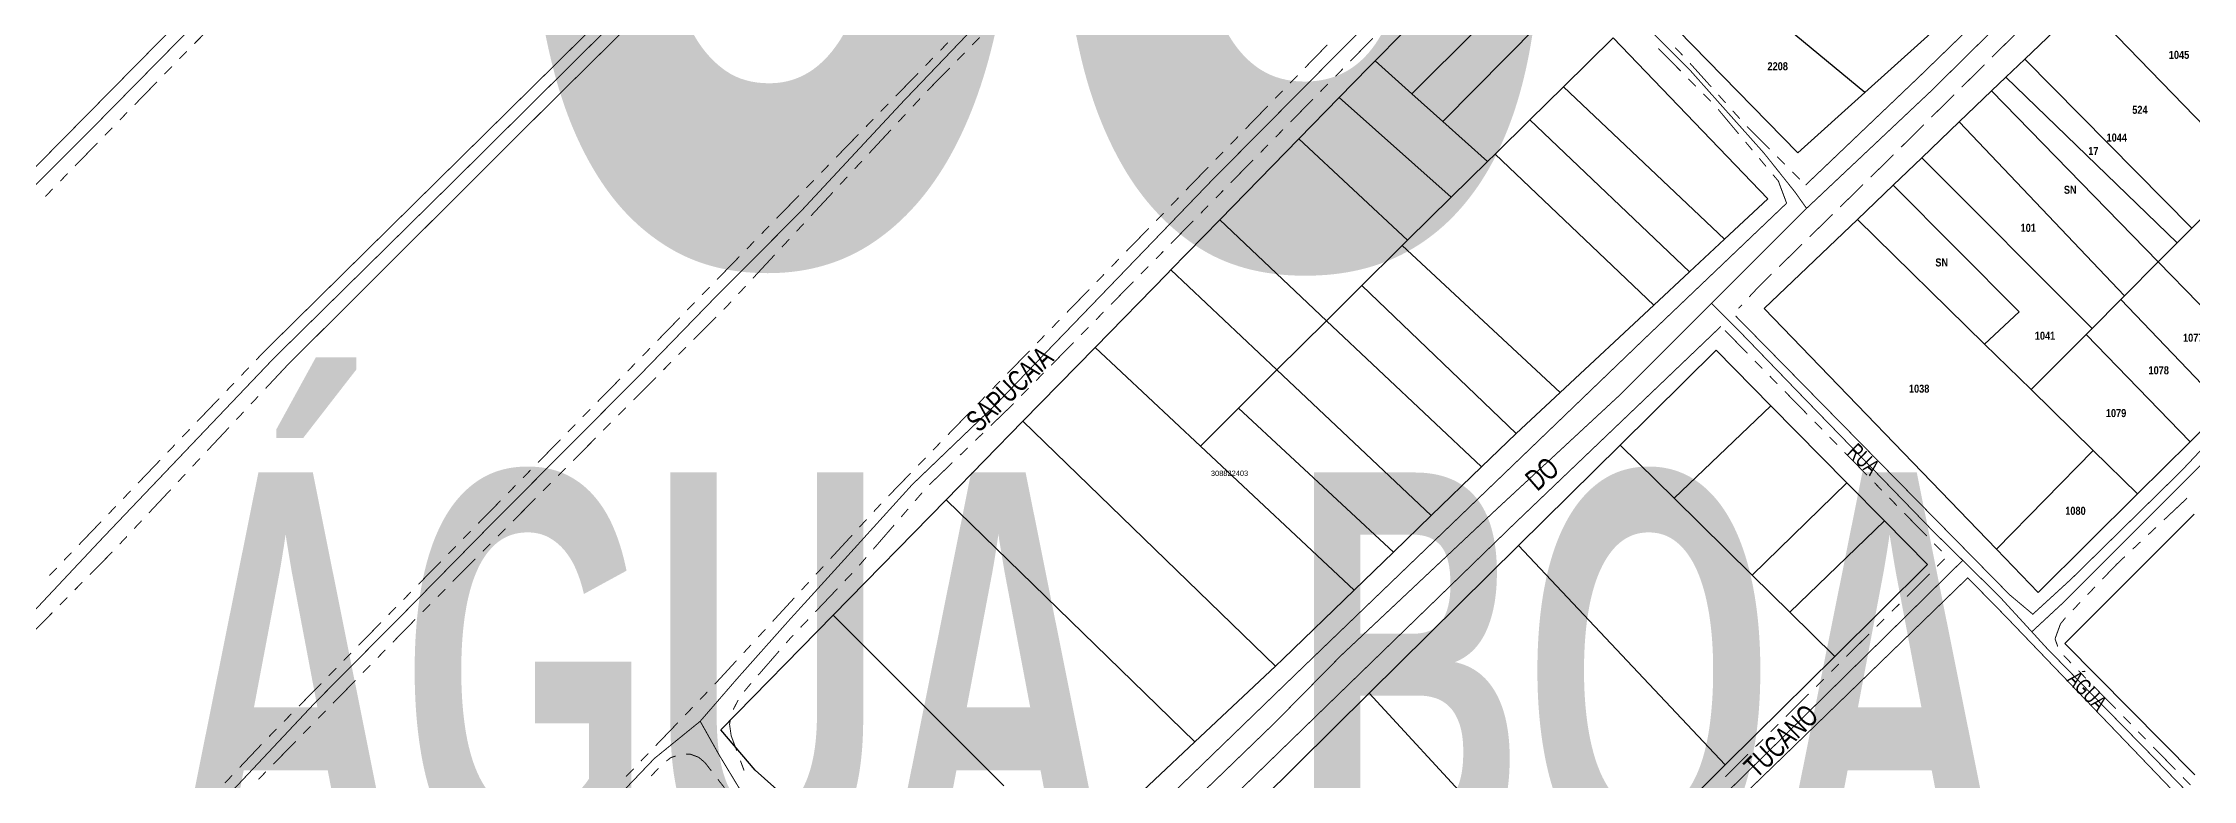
# Model space of a CAD drawing. Extents: x 204296 to 206006, y 4860262 to 4862155.
# Drawn here: x 205033.9 to 205436.9, y 4860755.4 to 4860893.6 of the extents above; entities that cross this region are included whole.
import ezdxf
from ezdxf.enums import TextEntityAlignment as Align

# ---------------------------------------------------------------- set-up
doc = ezdxf.new("R2010")
doc.units = 0
doc.header["$LTSCALE"] = 1.5
doc.header["$MEASUREMENT"] = 0
doc.linetypes.add('TRACO_25', pattern=[8, 3, -1, 1, -1, 1, -1])
for name, color, linetype in [('CD-MALHA-LOTES', 40, 'CONTINUOUS'), ('CD_TXT_QUADRA', 7, 'CONTINUOUS'), ('LM-TXT-LSF', 7, 'CONTINUOUS'), ('RU-QUADRAS', 6, 'CONTINUOUS'), ('SV-EIXO-RUA-N-PAV', 6, 'CONTINUOUS'), ('SV-EIXO-RUA-PAV', 20, 'CONTINUOUS'), ('SV-RUA-NAO-PAV-S-GUIA-C-GUIA', 7, 'CONTINUOUS'), ('SV-RUA-PAVIM-S-GUIA-C-GUIA', 7, 'CONTINUOUS'), ('SV-TXT-RUA-N-PAV-S-GUIA-C-GUIA', 7, 'CONTINUOUS'), ('SV-TXT-RUA-PAV-S-GUIA-C-GUIA', 7, 'CONTINUOUS'), ('Th_NmrPot', 1, 'CONTINUOUS')]:
    doc.layers.add(name, color=color, linetype=linetype)
doc.styles.add('ARIAL', font='ARIAL.TTF')
doc.styles.add('MONOTXT', font='ARIAL.TTF', dxfattribs={"height": 0.2})
doc.styles.get("Standard").update_dxf_attribs({"font": 'swisscbo.ttf'})

msp = doc.modelspace()

# ---------------------------------------------------------------- linework, layer by layer
at = {"layer": 'CD-MALHA-LOTES', "linetype": 'Continuous'}
for p, q in [((205375.37, 4860884.28), (205347.01, 4860907.82)), ((205416.5, 4860901.21), (205405.38, 4860890.57)), ((205447.24, 4860869.44), (205416.5, 4860901.21)), ((205337.46, 4860898.92), (205362.82, 4860873)), ((205375.37, 4860884.28), (205391.46, 4860898.74)), ((205405.38, 4860890.57), (205401.82, 4860887.16)), ((205436.7, 4860858.86), (205405.38, 4860890.57)), ((205362.82, 4860873), (205375.37, 4860884.28)), ((205399.15, 4860884.6), (205393.09, 4860878.8)), ((205401.82, 4860887.16), (205399.15, 4860884.6)), ((205430.39, 4860852.53), (205399.15, 4860884.6)), ((205433.95, 4860856.1), (205401.82, 4860887.16)), ((205393.09, 4860878.8), (205386.06, 4860872.08)), ((205393.09, 4860878.8), (205424.07, 4860846.2)), ((205386.06, 4860872.08), (205380.66, 4860866.91)), ((205417.97, 4860840.07), (205386.06, 4860872.08)), ((205447.24, 4860869.44), (205436.7, 4860858.86)), ((205380.66, 4860866.91), (205373.98, 4860860.52)), ((205404.31, 4860843.19), (205380.66, 4860866.91)), ((205373.98, 4860860.52), (205356.54, 4860843.83)), ((205397.84, 4860837.13), (205373.98, 4860860.52)), ((205433.95, 4860856.1), (205430.39, 4860852.53)), ((205436.7, 4860858.86), (205433.95, 4860856.1)), ((205430.39, 4860852.53), (205424.07, 4860846.2)), ((205450.07, 4860832.33), (205430.39, 4860852.53)), ((205356.54, 4860843.83), (205400.04, 4860798.67)), ((205423.38, 4860845.51), (205417.97, 4860840.07)), ((205424.07, 4860846.2), (205423.38, 4860845.51)), ((205442.81, 4860825.15), (205423.38, 4860845.51)), ((205397.84, 4860837.13), (205404.31, 4860843.19)), ((205416.84, 4860838.94), (205417.97, 4860840.07)), ((205406.53, 4860828.6), (205397.84, 4860837.13)), ((205406.53, 4860828.6), (205416.84, 4860838.94)), ((205436.37, 4860818.78), (205416.84, 4860838.94)), ((205418.2, 4860817.16), (205406.53, 4860828.6)), ((205436.37, 4860818.78), (205442.81, 4860825.15)), ((205400.04, 4860798.67), (205418.2, 4860817.16)), ((205426.5, 4860809.02), (205418.2, 4860817.16)), ((205426.5, 4860809.02), (205436.37, 4860818.78)), ((205407.85, 4860790.57), (205426.5, 4860809.02)), ((205437.08, 4860805.23), (205412.89, 4860780.97)), ((205400.04, 4860798.67), (205407.85, 4860790.57)), ((205412.89, 4860780.97), (205437.21, 4860756.38))]:
    msp.add_line(p, q, dxfattribs=at)
at = {"layer": 'CD-MALHA-LOTES'}
for points in [[(205283.6, 4860890.26), (205308.25, 4860915.34), (205314.88, 4860908.44)], [(205314.88, 4860908.44), (205290.5, 4860884.06)], [(205320.11, 4860902.99), (205296.31, 4860878.84)], [(205328.24, 4860894.54), (205318.91, 4860885.36)], [(205328.24, 4860894.54), (205357.22, 4860864.38), (205349.08, 4860856.8)], [(205276.84, 4860883.35), (205282.43, 4860889.07), (205283.6, 4860890.26)], [(205290.5, 4860884.06), (205283.6, 4860890.26)], [(205296.31, 4860878.84), (205290.5, 4860884.06)], [(205318.91, 4860885.36), (205312.61, 4860879.17)], [(205349.08, 4860856.8), (205318.91, 4860885.36)], [(205269.27, 4860875.59), (205276.84, 4860883.35)], [(205297.86, 4860864.66), (205276.84, 4860883.35)], [(205304.66, 4860871.34), (205296.31, 4860878.84)], [(205312.61, 4860879.17), (205306.07, 4860872.74)], [(205342.53, 4860850.69), (205312.61, 4860879.17)], [(205254.47, 4860860.41), (205269.27, 4860875.59)], [(205289.68, 4860856.62), (205269.27, 4860875.59)], [(205306.07, 4860872.74), (205304.66, 4860871.34)], [(205335.81, 4860844.43), (205306.07, 4860872.74)], [(205304.66, 4860871.34), (205297.86, 4860864.66)], [(205297.86, 4860864.66), (205289.68, 4860856.62)], [(205245.33, 4860851.04), (205254.47, 4860860.41)], [(205274.49, 4860841.51), (205254.47, 4860860.41)], [(205289.68, 4860856.62), (205288.63, 4860855.59)], [(205349.08, 4860856.8), (205342.53, 4860850.69)], [(205281.09, 4860848.09), (205288.02, 4860854.99), (205288.63, 4860855.59)], [(205318.26, 4860828.07), (205288.63, 4860855.59)], [(205245.33, 4860851.04), (205244.68, 4860850.38), (205231.09, 4860836.47)], [(205265.2, 4860832.27), (205245.33, 4860851.04)], [(205281.09, 4860848.09), (205274.49, 4860841.51)], [(205310.02, 4860820.38), (205281.09, 4860848.09)], [(205342.53, 4860850.69), (205335.81, 4860844.43)], [(205335.81, 4860844.43), (205318.26, 4860828.07)], [(205274.49, 4860841.51), (205265.2, 4860832.27)], [(205303.53, 4860814.1), (205274.49, 4860841.51)], [(205217.59, 4860822.66), (205231.09, 4860836.47)], [(205250.84, 4860817.98), (205231.09, 4860836.47)], [(205329.53, 4860818.19), (205347.49, 4860835.96), (205357.74, 4860825.58)], [(205265.2, 4860832.27), (205257.99, 4860825.09)], [(205294.11, 4860804.98), (205265.2, 4860832.27)], [(205318.26, 4860828.07), (205310.02, 4860820.38)], [(205257.99, 4860825.09), (205250.84, 4860817.98)], [(205287.01, 4860798.11), (205257.99, 4860825.09)], [(205357.74, 4860825.58), (205339.65, 4860808.22)], [(205357.74, 4860825.58), (205372.02, 4860811.12)], [(205203.22, 4860807.94), (205217.59, 4860822.66)], [(205264.89, 4860776.74), (205217.59, 4860822.66)], [(205310.02, 4860820.38), (205303.53, 4860814.1)], [(205279.66, 4860791), (205250.84, 4860817.98)], [(205310.49, 4860799.35), (205329.53, 4860818.19)], [(205339.65, 4860808.22), (205329.53, 4860818.19)], [(205303.53, 4860814.1), (205294.11, 4860804.98)], [(205203.22, 4860807.94), (205182.02, 4860786.29)], [(205249.81, 4860762.54), (205203.22, 4860807.94)], [(205354.27, 4860793.81), (205339.65, 4860808.22)], [(205372.02, 4860811.12), (205354.27, 4860793.81)], [(205372.02, 4860811.12), (205379.07, 4860803.98)], [(205294.11, 4860804.98), (205287.01, 4860798.11)], [(205379.07, 4860803.98), (205361.33, 4860786.85)], [(205379.07, 4860803.98), (205387.15, 4860795.81), (205369.74, 4860778.56)], [(205282.49, 4860771.65), (205310.49, 4860799.35)], [(205349.21, 4860758.22), (205310.49, 4860799.35)], [(205287.01, 4860798.11), (205279.66, 4860791)], [(205361.33, 4860786.85), (205354.27, 4860793.81)], [(205264.89, 4860776.74), (205266.34, 4860778.1), (205279.66, 4860791)], [(205193.37, 4860733.71), (205188.89, 4860738.05), (205167.41, 4860757.22), (205160.96, 4860764.78), (205182.02, 4860786.29)], [(205213.99, 4860754.32), (205182.02, 4860786.29)], [(205369.74, 4860778.56), (205361.33, 4860786.85)], [(205264.89, 4860776.74), (205249.81, 4860762.54)], [(205349.21, 4860758.22), (205354.83, 4860763.8), (205369.74, 4860778.56)], [(205255.41, 4860744.87), (205282.49, 4860771.65)], [(205302.26, 4860750.19), (205282.49, 4860771.65)], [(205249.81, 4860762.54), (205227.12, 4860741.19)], [(205349.21, 4860758.22), (205320.84, 4860730.03)]]:
    msp.add_lwpolyline(points, dxfattribs=at)
at = {"layer": 'RU-QUADRAS', "linetype": 'Continuous', "const_width": 0.01}
for points in [[(205315.88, 4860920.98), (205325.47, 4860929.88), (205336.69, 4860940.29), (205343.02, 4860946.15), (205348.9, 4860951.61), (205359.66, 4860961.59), (205380.49, 4860980.91), (205386.39, 4860974.53), (205389.98, 4860970.65), (205394.61, 4860965.65), (205405.4, 4860953.98), (205426.2, 4860931.51), (205414.93, 4860920.88), (205403.42, 4860910.02), (205398.43, 4860905.31), (205391.46, 4860898.74), (205375.37, 4860884.28), (205362.82, 4860873), (205337.46, 4860898.92), (205315.88, 4860920.98)], [(205160.96, 4860764.78), (205203.04, 4860807.76), (205244.68, 4860850.38), (205282.43, 4860889.07), (205308.25, 4860915.34), (205357.22, 4860864.38), (205310.34, 4860820.69), (205266.34, 4860778.1), (205226.93, 4860741.01), (205206.52, 4860720.94), (205188.89, 4860738.05), (205167.41, 4860757.22), (205160.96, 4860764.78)], [(205222.43, 4860712.24), (205347.49, 4860835.96), (205387.15, 4860795.81), (205354.83, 4860763.8), (205299.87, 4860709.21), (205260.73, 4860669.75), (205230.31, 4860700.51), (205222.43, 4860712.24)]]:
    msp.add_lwpolyline(points, close=True, dxfattribs=at)
for points in [[(205442.81, 4860825.15), (205436.37, 4860818.78), (205426.5, 4860809.02), (205407.85, 4860790.57), (205400.04, 4860798.67), (205356.54, 4860843.83), (205356.54, 4860843.83), (205373.98, 4860860.52), (205380.66, 4860866.91), (205386.06, 4860872.08), (205393.09, 4860878.8), (205399.15, 4860884.6), (205401.82, 4860887.16), (205405.38, 4860890.57), (205416.5, 4860901.21)], [(205437.21, 4860756.38), (205412.89, 4860780.97), (205412.89, 4860780.97), (205437.08, 4860805.23)]]:
    msp.add_lwpolyline(points, dxfattribs=at)
at = {"layer": 'SV-EIXO-RUA-N-PAV', "const_width": 0.18, "flags": 128}
for points in [[(204875.11, 4860701.58), (204882.57, 4860710.68), (204898.76, 4860727.48), (204914.13, 4860743.67), (204935.03, 4860766.01), (204948.04, 4860779.84), (204964.64, 4860797.47), (204980.22, 4860813.04), (204991.9, 4860824.93), (205010.24, 4860844.29), (205025.81, 4860860.28), (205042.62, 4860877.08), (205062.5, 4860897.27), (205081.14, 4860916.12), (205099.07, 4860934.05), (205110.14, 4860945.12)], [(205170.39, 4860926.37), (205136.99, 4860893.58), (205111.17, 4860867.96), (205077.15, 4860834.45), (205044.77, 4860800.44), (205026.22, 4860780.66), (205002.66, 4860756.68), (204984.31, 4860738.14), (204964.03, 4860717.03), (204944.35, 4860697.97), (204927.34, 4860681.17), (204916.07, 4860670.2), (204911.84, 4860665.95)], [(205236.51, 4860924.25), (205214.07, 4860902.41), (205195.05, 4860882.54), (205175.89, 4860861.95), (205159.73, 4860845.72), (205145.79, 4860831.35), (205117.62, 4860803.03), (205102.18, 4860787.31), (205084.95, 4860769.93), (205069.93, 4860753.92), (205051.34, 4860735.12), (205040.84, 4860724.03), (205027.25, 4860709.73), (205011.81, 4860693.86), (204995.65, 4860677.2), (204987.07, 4860669.05), (204975.49, 4860658.47), (204971.49, 4860654.76), (204966.84, 4860649.68), (204960.98, 4860643.67), (204954.54, 4860636.52), (204949.16, 4860630.52)], [(205309.21, 4860921.71), (205315.4, 4860915.9), (205323.65, 4860907.46), (205332.65, 4860898.45), (205342.59, 4860888.52), (205350.28, 4860879.89), (205356.47, 4860872.95), (205362.29, 4860865.64), (205364.46, 4860862.58)], [(205280.6, 4860895.68), (205253.09, 4860867.93), (205239.97, 4860854.3), (205226.85, 4860840.68), (205212.72, 4860826.04), (205196.83, 4860810.78), (205184.72, 4860797.41), (205173.77, 4860785.36), (205164.25, 4860774.66), (205157.09, 4860766.4), (205148.51, 4860759.43), (205132.36, 4860742.53), (205108.65, 4860718.81), (205097.42, 4860708.34), (205086.32, 4860697.49), (205072.94, 4860683.87), (205060.83, 4860672.26), (205049.42, 4860661.35), (205040.33, 4860651.44), (205028.98, 4860639.84), (205020.42, 4860630.29)], [(205517.91, 4860895.46), (205494.66, 4860872.05), (205486.86, 4860864.41), (205475.79, 4860852.65), (205456.4, 4860832.67), (205436.03, 4860812.1), (205420.61, 4860796.68), (205412.58, 4860788.66), (205406.68, 4860783.18)], [(205346.65, 4860844.77), (205351.79, 4860839.62), (205363.03, 4860827.98), (205376.07, 4860814.54), (205388.11, 4860802.1), (205393.73, 4860796.57), (205400.55, 4860789.86), (205406.68, 4860783.18), (205409.37, 4860780.23), (205419.09, 4860770.26), (205428.71, 4860760.44), (205440.17, 4860748.63), (205454.62, 4860732.99), (205471.47, 4860714.73), (205472.07, 4860711.12), (205469.66, 4860707.61), (205439.97, 4860676.11), (205430.54, 4860668.49), (205413.29, 4860651.63), (205403.15, 4860642.5), (205390.72, 4860630.27)], [(205393.73, 4860796.57), (205345.13, 4860748.75), (205302.53, 4860706.91), (205273.47, 4860677.47), (205259.01, 4860663.01), (205254.22, 4860656.86), (205249.27, 4860651.03), (205242.23, 4860643.22), (205238.27, 4860639.15), (205235.08, 4860635.74), (205231.22, 4860630.28)], [(205292.28, 4860630.27), (205288.24, 4860634.31), (205280.24, 4860641.51), (205269.84, 4860652.71), (205259.01, 4860663.01), (205251.97, 4860670.05), (205240.5, 4860682.05), (205229.04, 4860693.79), (205218.9, 4860706.05), (205210.9, 4860713.25), (205201.13, 4860718.79), (205190.58, 4860726.99), (205181.98, 4860734.61), (205171.24, 4860744.58), (205164.76, 4860753.26), (205160.63, 4860760.09), (205157.09, 4860766.4)]]:
    msp.add_lwpolyline(points, dxfattribs=at)
at = {"layer": 'SV-EIXO-RUA-PAV', "const_width": 0.18, "flags": 128}
msp.add_lwpolyline([(205410.3, 4860906.82), (205387.81, 4860884.6), (205364.46, 4860862.58), (205346.65, 4860844.77), (205329.49, 4860827.61), (205306.15, 4860805.97), (205277.23, 4860778.75), (205264.75, 4860766.08), (205242.35, 4860744.44), (205228.57, 4860730.84), (205217.99, 4860720.39), (205210.9, 4860713.25), (205201.93, 4860704.33), (205181.1, 4860685.18), (205170.52, 4860674.97), (205148.68, 4860653.7), (205130.35, 4860637.45), (205123.72, 4860630.29)], dxfattribs=at)
at = {"layer": 'SV-RUA-NAO-PAV-S-GUIA-C-GUIA', "linetype": 'TRACO_25', "const_width": 0.18, "flags": 128}
for points in [[(205111.7, 4861034.25), (205114.85, 4861032.14), (205101.87, 4861017.23), (205076.3, 4860987.46), (205051.17, 4860960.94), (205023.45, 4860931.92), (204993.17, 4860901.6), (204963.4, 4860870.68), (204943.52, 4860850.56), (204912.9, 4860820.09), (204888.62, 4860795.28), (204861.89, 4860769.26), (204846.26, 4860752.4), (204839.67, 4860744.19), (204853.34, 4860729.57), (204876.84, 4860706.98), (204896.89, 4860728.49), (204961.57, 4860797.57), (205016.45, 4860854.05), (205065.64, 4860903.94), (205108.02, 4860946.72), (205111.63, 4860943.09)], [(205590.3, 4860974.35), (205583.36, 4860964.29), (205566.78, 4860945.93), (205545.4, 4860926.21), (205531.66, 4860912.21), (205493.64, 4860874.18), (205461.02, 4860841.26), (205434.75, 4860813.39), (205414.17, 4860793.17), (205406.87, 4860786.47), (205402.51, 4860790.13), (205351.16, 4860842.41)], [(205075.56, 4860835.92), (205131.73, 4860891.33), (205167.63, 4860927)], [(205079.72, 4860833.18), (205129.88, 4860883.21), (205174.04, 4860926.79), (205167.63, 4860927)], [(205066.5, 4860897.71), (205062.27, 4860893.46)], [(205060.86, 4860892.04), (205060.15, 4860891.33)], [(205202.11, 4860892.21), (205203.5, 4860893.64)], [(205209.46, 4860894.62), (205208.06, 4860893.19)], [(205274.63, 4860893.24), (205270.44, 4860888.94)], [(205283.16, 4860894.47), (205278.95, 4860890.19)], [(205340.89, 4860888.31), (205336.66, 4860892.56)], [(205339.83, 4860892.71), (205341.23, 4860891.28)], [(205058.06, 4860889.18), (205056.67, 4860887.75)], [(205060.13, 4860891.31), (205059.45, 4860890.62)], [(205060.15, 4860891.33), (205060.13, 4860891.31)], [(205193.73, 4860883.61), (205197.92, 4860887.91)], [(205199.32, 4860889.35), (205200.71, 4860890.78)], [(205203.86, 4860888.91), (205199.65, 4860884.62)], [(205206.66, 4860891.76), (205205.26, 4860890.34)], [(205277.55, 4860888.76), (205276.15, 4860887.33)], [(205342.59, 4860889.81), (205346.6, 4860885.35)], [(205055.27, 4860886.31), (205051.09, 4860882.01)], [(205266.26, 4860884.63), (205264.86, 4860883.2)], [(205269.05, 4860887.5), (205267.65, 4860886.07)], [(205274.75, 4860885.91), (205273.34, 4860884.48)], [(205343.71, 4860885.47), (205342.3, 4860886.89)], [(205346.53, 4860882.64), (205345.12, 4860884.05)], [(205347.94, 4860883.86), (205349.27, 4860882.37)], [(205049.69, 4860880.58), (205048.3, 4860879.15)], [(205190.94, 4860880.75), (205192.34, 4860882.18)], [(205195.57, 4860880.23), (205194.2, 4860878.77)], [(205198.29, 4860883.16), (205196.93, 4860881.7)], [(205263.47, 4860881.77), (205259.29, 4860877.47)], [(205271.94, 4860883.06), (205267.74, 4860878.78)], [(205351.73, 4860876.56), (205347.88, 4860881.16)], [(205350.61, 4860880.88), (205351.95, 4860879.4)], [(205046.9, 4860877.71), (205045.51, 4860876.28)], [(205182.57, 4860872.15), (205186.75, 4860876.45)], [(205188.15, 4860877.88), (205189.55, 4860879.32)], [(205192.84, 4860877.3), (205188.76, 4860872.91)], [(205257.89, 4860876.03), (205256.5, 4860874.6)], [(205266.33, 4860877.35), (205264.93, 4860875.93)], [(205353.29, 4860877.92), (205357.53, 4860873.67)], [(205044.11, 4860874.85), (205039.93, 4860870.55)], [(205255.1, 4860873.17), (205253.71, 4860871.73)], [(205263.53, 4860874.5), (205262.13, 4860873.07)], [(205354.3, 4860873.5), (205353.02, 4860875.03)], [(205356.87, 4860870.43), (205355.59, 4860871.97)], [(205358.95, 4860872.26), (205360.36, 4860870.84)], [(205038.53, 4860869.11), (205037.14, 4860867.68)], [(205176.99, 4860866.42), (205178.38, 4860867.86)], [(205179.78, 4860869.29), (205181.17, 4860870.72)], [(205184.67, 4860868.51), (205183.31, 4860867.05)], [(205187.4, 4860871.44), (205186.03, 4860869.98)], [(205252.31, 4860870.3), (205248.13, 4860866)], [(205260.72, 4860871.65), (205256.52, 4860867.37)], [(205359.18, 4860867.69), (205358.16, 4860868.9)], [(205359.32, 4860867.3), (205359.18, 4860867.69)], [(205361.77, 4860869.43), (205363.19, 4860868.01)], [(205035.74, 4860866.25), (205034.35, 4860864.81)], [(205171.4, 4860860.69), (205175.59, 4860864.99)], [(205181.95, 4860865.58), (205177.86, 4860861.19)], [(205246.74, 4860864.56), (205245.34, 4860863.13)], [(205255.12, 4860865.94), (205253.71, 4860864.52)], [(205360.72, 4860863.55), (205359.32, 4860867.3)], [(205176.5, 4860859.73), (205175.14, 4860858.26)], [(205243.95, 4860861.7), (205242.55, 4860860.26)], [(205249.51, 4860860.24), (205245.3, 4860855.96)], [(205252.31, 4860863.09), (205250.91, 4860861.66)], [(205165.82, 4860854.96), (205167.22, 4860856.4)], [(205168.61, 4860857.83), (205170.01, 4860859.26)], [(205173.78, 4860856.8), (205172.42, 4860855.33)], [(205241.16, 4860858.83), (205236.97, 4860854.53)], [(205160.24, 4860849.23), (205164.42, 4860853.53)], [(205171.05, 4860853.87), (205166.97, 4860849.47)], [(205235.58, 4860853.09), (205234.18, 4860851.66)], [(205241.09, 4860851.68), (205239.69, 4860850.26)], [(205243.9, 4860854.53), (205242.5, 4860853.11)], [(205157.45, 4860846.37), (205158.84, 4860847.8)], [(205165.61, 4860848.01), (205164.25, 4860846.54)], [(205232.79, 4860850.23), (205231.4, 4860848.79)], [(205238.29, 4860848.83), (205234.08, 4860844.55)], [(205154.65, 4860843.5), (205156.05, 4860844.94)], [(205162.35, 4860844.5), (205161.49, 4860843.64)], [(205162.88, 4860845.08), (205162.35, 4860844.5)], [(205230, 4860847.36), (205225.82, 4860843.06)], [(205149.07, 4860837.77), (205153.26, 4860842.07)], [(205160.08, 4860842.22), (205155.85, 4860837.97)], [(205224.42, 4860841.63), (205223.03, 4860840.19)], [(205229.88, 4860840.27), (205228.47, 4860838.85)], [(205232.68, 4860843.13), (205231.28, 4860841.7)], [(205353.37, 4860835.4), (205349.17, 4860839.69)], [(205073.85, 4860834.14), (205075.23, 4860835.59)], [(205075.23, 4860835.59), (205075.56, 4860835.92)], [(205146.28, 4860834.91), (205147.68, 4860836.34)], [(205154.44, 4860836.55), (205153.03, 4860835.13)], [(205218.84, 4860835.89), (205214.66, 4860831.59)], [(205221.63, 4860838.76), (205220.24, 4860837.32)], [(205227.07, 4860837.42), (205222.86, 4860833.14)], [(205071.08, 4860831.25), (205072.47, 4860832.7)], [(205079.72, 4860833.18), (205075.62, 4860828.8)], [(205143.48, 4860832.05), (205144.88, 4860833.48)], [(205151.62, 4860833.72), (205150.21, 4860832.3)], [(205221.46, 4860831.72), (205220.06, 4860830.29)], [(205356.17, 4860832.55), (205354.77, 4860833.98)], [(205068.32, 4860828.37), (205069.7, 4860829.81)], [(205137.88, 4860826.34), (205142.08, 4860830.62)], [(205148.8, 4860830.88), (205144.57, 4860826.63)], [(205213.27, 4860830.16), (205211.87, 4860828.72)], [(205218.66, 4860828.86), (205217.26, 4860827.44)], [(205358.97, 4860829.69), (205357.57, 4860831.12)], [(205364.57, 4860823.98), (205360.37, 4860828.27)], [(205062.78, 4860822.59), (205066.93, 4860826.92)], [(205071.52, 4860824.42), (205070.15, 4860822.96)], [(205074.25, 4860827.34), (205072.88, 4860825.88)], [(205135.08, 4860823.48), (205136.48, 4860824.91)], [(205143.16, 4860825.21), (205141.74, 4860823.79)], [(205207.69, 4860824.42), (205203.51, 4860820.11)], [(205210.48, 4860827.29), (205209.09, 4860825.85)], [(205215.21, 4860825.36), (205211.55, 4860821.83)], [(205215.85, 4860826.01), (205215.21, 4860825.36)], [(205060.01, 4860819.7), (205061.4, 4860821.15)], [(205068.78, 4860821.5), (205064.68, 4860817.13)], [(205132.28, 4860820.63), (205133.68, 4860822.05)], [(205137.51, 4860819.54), (205133.28, 4860815.28)], [(205140.33, 4860822.37), (205138.92, 4860820.96)], [(205210.11, 4860820.45), (205208.67, 4860819.06)], [(205367.38, 4860821.13), (205365.98, 4860822.55)], [(205370.18, 4860818.27), (205368.78, 4860819.7)], [(205051.71, 4860811.04), (205055.86, 4860815.37)], [(205057.24, 4860816.81), (205058.63, 4860818.26)], [(205063.31, 4860815.67), (205061.94, 4860814.21)], [(205126.68, 4860814.91), (205130.88, 4860819.2)], [(205199.34, 4860815.81), (205197.94, 4860814.37)], [(205202.12, 4860818.68), (205200.73, 4860817.24)], [(205207.23, 4860817.67), (205205.79, 4860816.28)], [(205375.78, 4860812.56), (205371.58, 4860816.84)], [(205060.58, 4860812.75), (205059.21, 4860811.29)], [(205123.88, 4860812.06), (205125.28, 4860813.49)], [(205131.87, 4860813.87), (205130.46, 4860812.45)], [(205196.55, 4860812.94), (205192.37, 4860808.63)], [(205204.35, 4860814.9), (205200.02, 4860810.73)], [(205048.94, 4860808.15), (205050.32, 4860809.6)], [(205057.84, 4860809.83), (205053.74, 4860805.45)], [(205115.48, 4860803.49), (205119.68, 4860807.77)], [(205121.08, 4860809.2), (205122.48, 4860810.63)], [(205126.23, 4860808.2), (205122, 4860803.94)], [(205129.05, 4860811.03), (205127.64, 4860809.61)], [(205198.68, 4860809.25), (205197.37, 4860807.74)], [(205378.58, 4860809.71), (205377.18, 4860811.13)], [(205381.38, 4860806.85), (205379.98, 4860808.28)], [(205431.42, 4860804.13), (205435.79, 4860808.24)], [(205040.64, 4860799.49), (205044.79, 4860803.82)], [(205046.17, 4860805.26), (205047.56, 4860806.71)], [(205052.37, 4860803.99), (205051, 4860802.53)], [(205188.28, 4860804.25), (205186.92, 4860802.78)], [(205193.45, 4860803.2), (205189.52, 4860798.66)], [(205190.99, 4860807.19), (205189.63, 4860805.72)], [(205196.07, 4860806.23), (205194.76, 4860804.71)], [(205386.98, 4860801.14), (205382.78, 4860805.42)], [(205049.64, 4860801.07), (205048.27, 4860799.61)], [(205109.87, 4860797.78), (205111.27, 4860799.21)], [(205112.68, 4860800.64), (205114.08, 4860802.06)], [(205117.76, 4860799.69), (205116.35, 4860798.27)], [(205120.59, 4860802.52), (205119.18, 4860801.11)], [(205185.57, 4860801.3), (205181.5, 4860796.89)], [(205389.79, 4860798.28), (205388.38, 4860799.71)], [(205425.58, 4860798.66), (205427.04, 4860800.03)], [(205428.5, 4860801.39), (205429.96, 4860802.76)], [(205035.1, 4860793.71), (205036.49, 4860795.16)], [(205037.87, 4860796.6), (205039.25, 4860798.04)], [(205046.85, 4860798.1), (205042.68, 4860793.88)], [(205046.9, 4860798.15), (205046.85, 4860798.1)], [(205104.27, 4860792.07), (205108.47, 4860796.35)], [(205114.94, 4860796.85), (205110.71, 4860792.6)], [(205180.15, 4860795.42), (205178.79, 4860793.95)], [(205188.22, 4860797.15), (205186.91, 4860795.64)], [(205388.95, 4860795.45), (205390.37, 4860796.86)], [(205419.9, 4860793.03), (205421.97, 4860795.2)], [(205421.97, 4860795.2), (205422.62, 4860795.87)], [(205422.62, 4860795.87), (205424.12, 4860797.29)], [(205041.28, 4860792.46), (205039.87, 4860791.04)], [(205109.3, 4860791.18), (205107.89, 4860789.76)], [(205177.44, 4860792.48), (205176.08, 4860791.01)], [(205182.81, 4860791.26), (205178.67, 4860786.91)], [(205185.56, 4860794.16), (205184.18, 4860792.71)], [(205383.27, 4860789.81), (205387.53, 4860794.04)], [(205417.13, 4860790.14), (205418.51, 4860791.59)], [(205038.47, 4860789.62), (205037.06, 4860788.19)], [(205098.67, 4860786.36), (205100.07, 4860787.78)], [(205101.47, 4860789.21), (205102.87, 4860790.64)], [(205105.6, 4860787.46), (205105.07, 4860786.92)], [(205105.77, 4860787.64), (205105.6, 4860787.46)], [(205106.48, 4860788.35), (205105.77, 4860787.64)], [(205174.73, 4860789.54), (205170.66, 4860785.12)], [(205380.44, 4860786.99), (205381.86, 4860788.4)], [(205414.36, 4860787.26), (205415.75, 4860788.7)], [(205035.66, 4860786.77), (205031.44, 4860782.5)], [(205093.07, 4860780.64), (205097.27, 4860784.93)], [(205103.67, 4860785.5), (205099.47, 4860781.21)], [(205169.31, 4860783.65), (205167.95, 4860782.18)], [(205177.3, 4860785.46), (205175.92, 4860784.01)], [(205377.6, 4860784.18), (205379.02, 4860785.59)], [(205411.03, 4860781.86), (205411.87, 4860784.17)], [(205411.87, 4860784.17), (205412.05, 4860784.66)], [(205412.05, 4860784.66), (205412.99, 4860785.81)], [(205090.27, 4860777.79), (205091.67, 4860779.22)], [(205098.07, 4860779.78), (205096.67, 4860778.35)], [(205166.6, 4860780.71), (205165.24, 4860779.24)], [(205171.89, 4860779.57), (205167.95, 4860775.04)], [(205173.9, 4860781.88), (205173.2, 4860781.08)], [(205174.54, 4860782.56), (205173.9, 4860781.88)], [(205371.92, 4860778.54), (205376.18, 4860782.77)], [(205411.21, 4860781.35), (205411.03, 4860781.86)], [(205411.54, 4860780.4), (205411.21, 4860781.35)], [(205087.47, 4860774.93), (205088.87, 4860776.36)], [(205095.27, 4860776.92), (205093.87, 4860775.5)], [(205163.89, 4860777.77), (205159.82, 4860773.35)], [(205369.09, 4860775.72), (205370.5, 4860777.13)], [(205413.69, 4860777.66), (205412.65, 4860778.76)], [(205414.03, 4860777.31), (205413.69, 4860777.66)], [(205416.82, 4860774.45), (205415.43, 4860775.88)], [(205081.87, 4860769.22), (205086.07, 4860773.5)], [(205092.47, 4860774.07), (205088.28, 4860769.78)], [(205158.44, 4860771.91), (205157.05, 4860770.47)], [(205166.06, 4860772.87), (205165.36, 4860772)], [(205166.64, 4860773.53), (205166.06, 4860772.87)], [(205360.57, 4860767.26), (205364.83, 4860771.49)], [(205366.25, 4860772.9), (205367.67, 4860774.31)], [(205422.42, 4860768.74), (205418.22, 4860773.02)], [(205079.07, 4860766.36), (205080.47, 4860767.79)], [(205086.88, 4860768.35), (205085.48, 4860766.93)], [(205155.67, 4860769.02), (205154.28, 4860767.58)], [(205163.41, 4860768.85), (205163.3, 4860768.58)], [(205163.74, 4860769.48), (205163.41, 4860768.85)], [(205164.17, 4860770.3), (205163.74, 4860769.48)], [(205164.21, 4860770.36), (205164.17, 4860770.3)], [(205425.22, 4860765.88), (205423.82, 4860767.31)], [(205076.27, 4860763.51), (205077.67, 4860764.94)], [(205084.08, 4860765.5), (205082.68, 4860764.07)], [(205152.9, 4860766.14), (205148.74, 4860761.81)], [(205162.74, 4860766.67), (205162.59, 4860765.84)], [(205162.59, 4860765.84), (205162.89, 4860763.7)], [(205162.89, 4860763.7), (205162.89, 4860763.69)], [(205162.89, 4860763.69), (205163.93, 4860760.89)], [(205162.89, 4860763.69), (205162.89, 4860763.69)], [(205354.9, 4860761.62), (205356.32, 4860763.03)], [(205357.73, 4860764.44), (205359.15, 4860765.85)], [(205428.02, 4860763.02), (205426.62, 4860764.45)], [(205070.75, 4860757.72), (205074.87, 4860762.07)], [(205081.28, 4860762.64), (205077.08, 4860758.35)], [(205147.36, 4860760.37), (205145.97, 4860758.92)], [(205151.57, 4860759.57), (205150.75, 4860758.93)], [(205152.48, 4860759.88), (205151.57, 4860759.57)], [(205155.32, 4860760.2), (205154.41, 4860760.26)], [(205155.4, 4860760.17), (205155.32, 4860760.2)], [(205156.81, 4860759.64), (205155.4, 4860760.17)], [(205157.19, 4860759.32), (205156.81, 4860759.64)], [(205157.97, 4860758.66), (205157.19, 4860759.32)], [(205164.63, 4860759.01), (205165.32, 4860757.14)], [(205349.22, 4860755.98), (205353.48, 4860760.21)], [(205433.62, 4860757.31), (205429.42, 4860761.59)], [(205068, 4860754.81), (205069.37, 4860756.26)], [(205075.68, 4860756.93), (205074.28, 4860755.5)], [(205144.59, 4860757.48), (205143.2, 4860756.04)], [(205149.27, 4860757.56), (205147.89, 4860756.14)], [(205149.28, 4860757.57), (205149.27, 4860757.56)], [(205149.28, 4860757.57), (205149.28, 4860757.57)], [(205158.57, 4860757.89), (205157.97, 4860758.66)], [(205159.18, 4860757.1), (205158.57, 4860757.89)], [(205161.63, 4860753.93), (205160.4, 4860755.51)], [(205436.42, 4860754.45), (205435.02, 4860755.88)]]:
    msp.add_lwpolyline(points, dxfattribs=at)
msp.add_lwpolyline([(205394.67, 4860793.3), (205401.67, 4860786.17), (205448.82, 4860736.99), (205467.01, 4860715.01), (205435.84, 4860680.83), (205412.41, 4860654.82), (205387.86, 4860630.5), (205374.46, 4860642.06), (205341.86, 4860673.32), (205317.43, 4860696.76), (205305.94, 4860707.29)], close=True, dxfattribs=at)
at = {"layer": 'SV-RUA-PAVIM-S-GUIA-C-GUIA', "const_width": 0.18, "flags": 128}
for points in [[(205430.03, 4860930.42), (205385.71, 4860887.4), (205364.27, 4860866.94)], [(205403.49, 4860895.16), (205399.23, 4860890.94)], [(205397.81, 4860889.53), (205393.55, 4860885.31)], [(205392.13, 4860883.9), (205387.86, 4860879.68)], [(205386.44, 4860878.27), (205382.18, 4860874.05)], [(205380.76, 4860872.64), (205379.34, 4860871.24)], [(205379.18, 4860871.08), (205376.48, 4860868.44)], [(205379.34, 4860871.24), (205379.18, 4860871.08)], [(205375.05, 4860867.04), (205370.76, 4860862.84)], [(205360.72, 4860863.55), (205334.16, 4860838.21), (205269.16, 4860775.67), (205218.2, 4860726.34), (205207.61, 4860717.03)], [(205369.33, 4860861.44), (205365.04, 4860857.25)], [(205363.61, 4860855.85), (205359.32, 4860851.65)], [(205355.6, 4860848.01), (205353.7, 4860845.97)], [(205355.75, 4860848.16), (205355.6, 4860848.01)], [(205357.9, 4860850.26), (205355.75, 4860848.16)], [(205352.34, 4860844.5), (205351.71, 4860843.81)], [(205348.41, 4860840.46), (205309.79, 4860803.54), (205272.52, 4860767.36), (205227.46, 4860723.53), (205219.42, 4860715.23)]]:
    msp.add_lwpolyline(points, dxfattribs=at)

# ---------------------------------------------------------------- texts
at = {"layer": 'CD_TXT_QUADRA', "linetype": 'Continuous', "style": 'MONOTXT'}
msp.add_text('308822403', height=1, rotation=0.1, dxfattribs=at).set_placement((205252.81, 4860812.39))
at = {"layer": 'LM-TXT-LSF', "width": 0.7}
for s, height, p in [('53', 225, (205120.44, 4860853.62)), ('ÁGUA  BOA', 75, (205057.7, 4860738.05))]:
    msp.add_text(s, height=height, dxfattribs=at).set_placement(p)
at = {"layer": 'SV-TXT-RUA-N-PAV-S-GUIA-C-GUIA', "style": 'ARIAL', "width": 0.7}
for s, height, rotation, p in [('SAPUCAIA', 4, 44, (205209.35, 4860820.42)), ('RUA', 3, 316, (205371.88, 4860816.62)), ('ÁGUA                                                   BOA', 3, 314, (205413.1, 4860774.04)), ('TUCANO', 4, 44, (205355.11, 4860755.55))]:
    msp.add_text(s, height=height, rotation=rotation, dxfattribs=at).set_placement(p)
at = {"layer": 'SV-TXT-RUA-PAV-S-GUIA-C-GUIA', "style": 'ARIAL', "width": 0.7}
msp.add_text('DO', height=4, rotation=41, dxfattribs=at).set_placement((205313.98, 4860809.39))
at = {"layer": 'Th_NmrPot', "color": 1}
for s, p in [('1045', (205432.36, 4860891.37)), ('2208', (205357.14, 4860889.23)), ('524', (205425.51, 4860881.06)), ('1044', (205420.69, 4860875.86)), ('17', (205417.27, 4860873.36)), ('SN', (205412.69, 4860866.07)), ('101', (205404.58, 4860858.93)), ('SN', (205388.6, 4860852.44)), ('1041', (205407.24, 4860838.7)), ('1077', (205435.02, 4860838.32)), ('1078', (205428.55, 4860832.21)), ('1038', (205383.65, 4860828.77)), ('1079', (205420.56, 4860824.19)), ('1080', (205412.95, 4860805.87))]:
    msp.add_text(s, height=1.5, dxfattribs=at).set_placement(p, align=Align.MIDDLE_LEFT)

doc.saveas('drawing.dxf')
